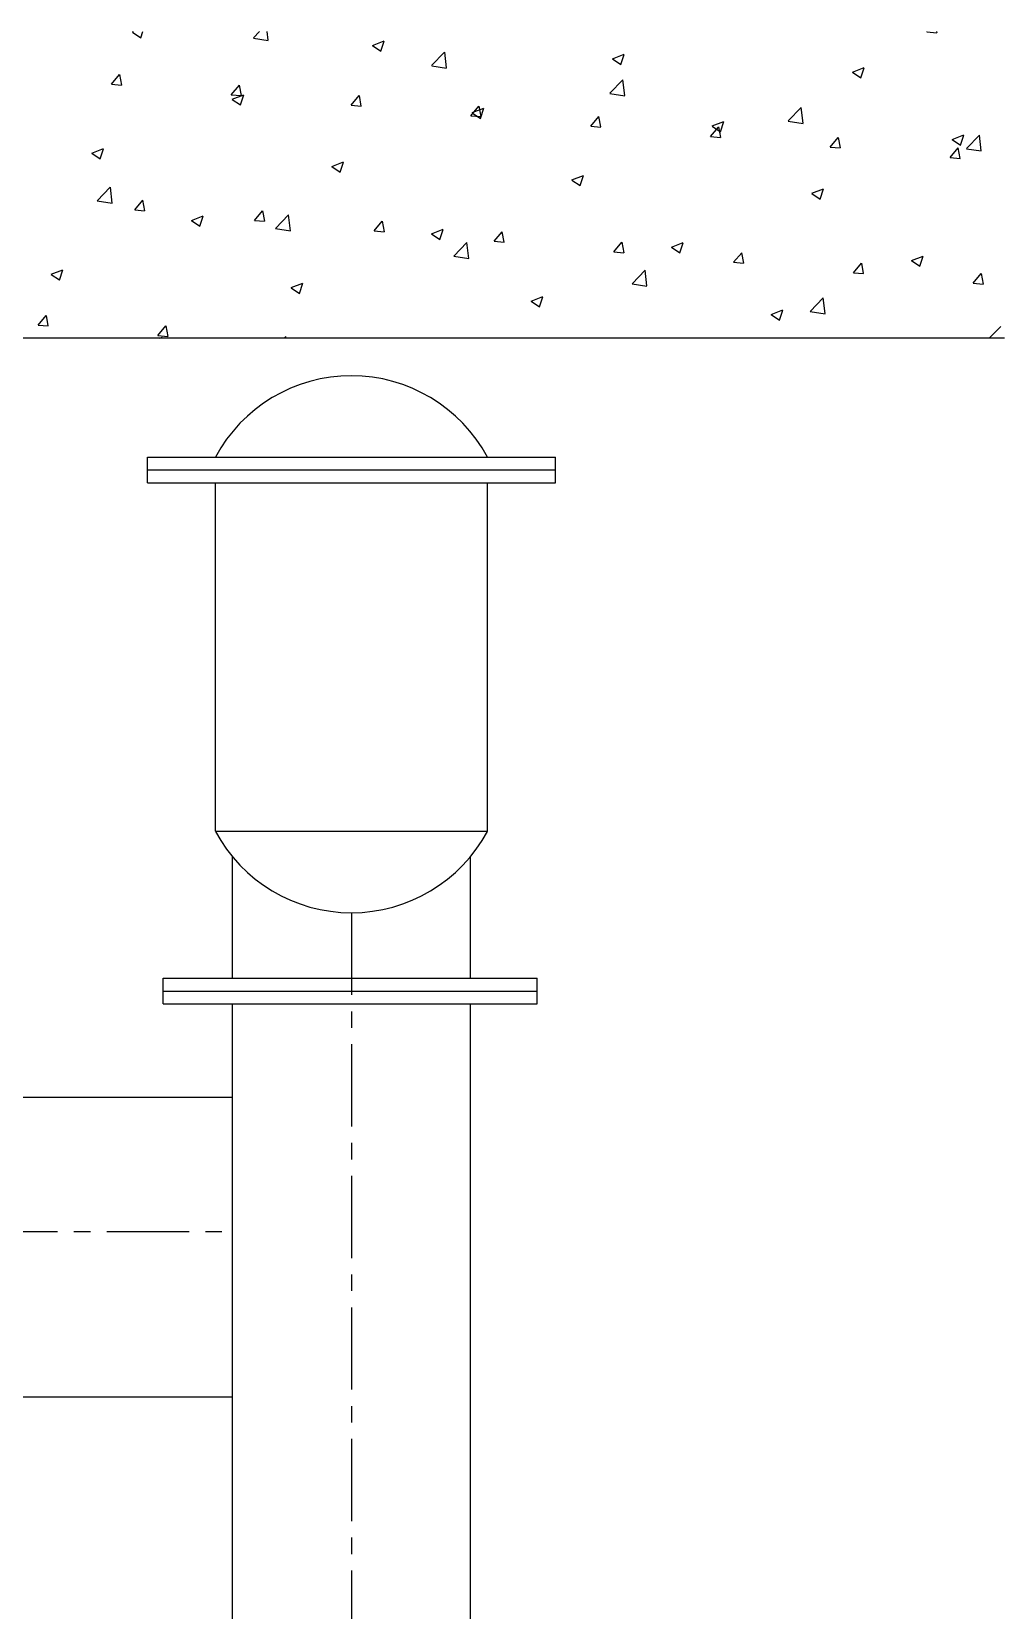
# Model space of a CAD drawing. Header units: millimetres. Extents: x 0 to 42050, y 0 to 29700.
# Drawn here: x 26941 to 28420, y 19183 to 21583 of the extents above; entities that cross this region are included whole.
import ezdxf

# ---------------------------------------------------------------- set-up
doc = ezdxf.new("R2010")
doc.units = ezdxf.units.MM
doc.header["$LTSCALE"] = 50
doc.linetypes.add('CENTERX2', pattern=[4, 2.5, -0.5, 0.5, -0.5])
doc.layers.add('4', color=4, linetype='Continuous')
doc.layers.add('P', color=3, linetype='Continuous')

msp = doc.modelspace()

# ---------------------------------------------------------------- linework, layer by layer
at = {"color": 7}
for p, q in [((27094.1, 21582.5), (27106.8, 21573.9)), ((27094.2, 21582.7), (27095.7, 21583.3)), ((27106.8, 21573.9), (27109.9, 21583.3)), ((27278.1, 21573.5), (27287.5, 21583.3)), ((27300.8, 21570), (27299.3, 21583.3)), ((28302.4, 21582.7), (28302.9, 21583.3)), ((28302.4, 21582.7), (28317.6, 21581.4)), ((28317.9, 21581.4), (28317.6, 21583.3)), ((27278.2, 21573.3), (27300.8, 21569.8)), ((27459.2, 21562.1), (27471.8, 21553.6)), ((27459.3, 21562.3), (27477, 21569.2)), ((27471.8, 21553.6), (27477, 21568.9)), ((27549.2, 21531.5), (27569, 21552.1)), ((27549.3, 21531.3), (27571.9, 21527.8)), ((27571.9, 21528), (27569.1, 21552.1)), ((27824.2, 21541.8), (27836.8, 21533.2)), ((27824.3, 21542), (27842.1, 21548.8)), ((27836.8, 21533.2), (27842, 21548.6)), ((27062.4, 21503.2), (27074.6, 21517.8)), ((27077.9, 21502), (27074.9, 21517.9)), ((27820.3, 21489.4), (27840.1, 21510)), ((27843, 21485.9), (27840.2, 21510)), ((28189.2, 21521.4), (28201.8, 21512.9)), ((28189.3, 21521.7), (28207.1, 21528.5)), ((28201.9, 21512.9), (28207, 21528.2)), ((27062.4, 21503.2), (27077.5, 21501.9)), ((27244.5, 21487.3), (27256.8, 21501.9)), ((27244.5, 21487.3), (27259.7, 21486)), ((27245.8, 21480.4), (27263.6, 21487.3)), ((27260.1, 21486), (27257.1, 21501.9)), ((27258.4, 21471.7), (27263.5, 21487)), ((27426.7, 21471.4), (27439, 21485.9)), ((27442.3, 21470.1), (27439.3, 21486)), ((27820.4, 21489.3), (27843, 21485.8)), ((27245.7, 21480.2), (27258.4, 21471.7)), ((27426.7, 21471.3), (27441.9, 21470)), ((27608.9, 21455.4), (27621.2, 21470)), ((27610.8, 21459.8), (27623.4, 21451.3)), ((27610.9, 21460.1), (27628.7, 21466.9)), ((27624.4, 21454.1), (27621.5, 21470.1)), ((27623.4, 21451.3), (27628.6, 21466.7)), ((28091.4, 21447.4), (28111.2, 21468)), ((28114.1, 21443.9), (28111.3, 21468)), ((27608.9, 21455.4), (27624.1, 21454.1)), ((27791.1, 21439.5), (27803.3, 21454.1)), ((27791.1, 21439.5), (27806.3, 21438.1)), ((27806.6, 21438.2), (27803.7, 21454.1)), ((27973.3, 21423.5), (27985.5, 21438.1)), ((27975.8, 21439.5), (27988.4, 21431)), ((27975.9, 21439.7), (27993.7, 21446.6)), ((27988.8, 21422.3), (27985.9, 21438.2)), ((27988.5, 21431), (27993.6, 21446.3)), ((28091.5, 21447.2), (28114, 21443.7)), ((27973.3, 21423.5), (27988.5, 21422.2)), ((28155.5, 21407.6), (28167.7, 21422.2)), ((28171, 21406.3), (28168.1, 21422.2)), ((28340.8, 21419.2), (28353.5, 21410.6)), ((28340.9, 21419.4), (28358.7, 21426.2)), ((28353.5, 21410.6), (28358.6, 21426)), ((28362.5, 21405.3), (28382.2, 21426)), ((28385.1, 21401.8), (28382.3, 21426)), ((27032.3, 21398.3), (27045, 21389.7)), ((27032.4, 21398.5), (27050.2, 21405.3)), ((27045, 21389.7), (27050.1, 21405.1)), ((28155.5, 21407.6), (28170.7, 21406.3)), ((28337.7, 21391.7), (28349.9, 21406.3)), ((28337.7, 21391.7), (28352.8, 21390.3)), ((28353.2, 21390.4), (28350.2, 21406.3)), ((28362.5, 21405.2), (28385.1, 21401.7)), ((27397.3, 21377.9), (27410, 21369.4)), ((27397.5, 21378.2), (27415.2, 21385)), ((27410, 21369.4), (27415.2, 21384.7)), ((27762.5, 21357.8), (27780.3, 21364.6)), ((27775, 21349.1), (27780.2, 21364.4)), ((27040.7, 21326.1), (27060.5, 21346.7)), ((27063.4, 21322.6), (27060.6, 21346.7)), ((27762.4, 21357.6), (27775, 21349.1)), ((28127.5, 21337.5), (28145.3, 21344.3)), ((28140.1, 21328.7), (28145.2, 21344.1)), ((27040.8, 21325.9), (27063.4, 21322.4)), ((27097.6, 21312.2), (27109.9, 21326.8)), ((27113.1, 21310.9), (27110.2, 21326.8)), ((28127.4, 21337.2), (28140, 21328.7)), ((27097.6, 21312.2), (27112.8, 21310.8)), ((27183.9, 21296), (27196.6, 21287.5)), ((27184, 21296.2), (27201.8, 21303.1)), ((27196.6, 21287.5), (27201.7, 21302.8)), ((27279.8, 21296.2), (27292, 21310.8)), ((27279.8, 21296.2), (27295, 21294.9)), ((27295.3, 21295), (27292.4, 21310.9)), ((27311.8, 21284), (27331.6, 21304.7)), ((27334.5, 21280.5), (27331.7, 21304.7)), ((27462, 21280.3), (27474.2, 21294.9)), ((27477.5, 21279), (27474.6, 21294.9)), ((27311.9, 21283.9), (27334.5, 21280.4)), ((27462, 21280.3), (27477.2, 21279)), ((27549, 21275.7), (27561.6, 21267.1)), ((27549.1, 21275.9), (27566.9, 21282.7)), ((27561.6, 21267.1), (27566.8, 21282.5)), ((27644.2, 21264.4), (27656.4, 21279)), ((27659.7, 21263.1), (27656.7, 21279)), ((27582.9, 21242), (27602.7, 21262.6)), ((27605.6, 21238.5), (27602.8, 21262.6)), ((27644.2, 21264.4), (27659.3, 21263)), ((27826.3, 21248.4), (27838.6, 21263)), ((27826.3, 21248.4), (27841.5, 21247.1)), ((27841.9, 21247.1), (27838.9, 21263.1)), ((27914, 21255.3), (27926.6, 21246.8)), ((27914.1, 21255.6), (27931.9, 21262.4)), ((27926.7, 21246.8), (27931.8, 21262.1)), ((28008.5, 21232.5), (28020.8, 21247.1)), ((28024, 21231.2), (28021.1, 21247.1)), ((26970.6, 21214.3), (26988.4, 21221.1)), ((26983.2, 21205.5), (26988.3, 21220.9)), ((27583, 21241.8), (27605.6, 21238.3)), ((27854, 21199.9), (27873.8, 21220.6)), ((27876.7, 21196.5), (27873.9, 21220.6)), ((28008.5, 21232.5), (28023.7, 21231.1)), ((28190.7, 21216.5), (28203, 21231.1)), ((28206.2, 21215.3), (28203.3, 21231.2)), ((28279, 21235), (28291.7, 21226.5)), ((28279.1, 21235.2), (28296.9, 21242)), ((28291.7, 21226.4), (28296.8, 21241.8)), ((26970.5, 21214.1), (26983.2, 21205.6)), ((27335.7, 21194), (27353.4, 21200.8)), ((27348.2, 21185.2), (27353.4, 21200.6)), ((27854.1, 21199.8), (27876.6, 21196.3)), ((28190.7, 21216.5), (28205.9, 21215.2)), ((28372.9, 21200.6), (28385.1, 21215.2)), ((28372.9, 21200.6), (28388.1, 21199.3)), ((28388.4, 21199.3), (28385.5, 21215.2)), ((27335.5, 21193.7), (27348.2, 21185.2)), ((27700.6, 21173.4), (27713.2, 21164.9)), ((27700.7, 21173.6), (27718.5, 21180.5)), ((27713.2, 21164.9), (27718.4, 21180.2)), ((28125.1, 21157.9), (28144.8, 21178.5)), ((28147.7, 21154.4), (28144.9, 21178.5)), ((26950.7, 21137.1), (26962.9, 21151.7)), ((26966.2, 21135.8), (26963.3, 21151.7)), ((28065.6, 21153.1), (28078.2, 21144.5)), ((28065.7, 21153.3), (28083.5, 21160.1)), ((28078.3, 21144.5), (28083.4, 21159.9)), ((28125.1, 21157.8), (28147.7, 21154.3)), ((26950.7, 21137.1), (26965.8, 21135.7)), ((27132.9, 21121.1), (27145.1, 21135.7)), ((27148.4, 21119.8), (27145.4, 21135.8)), ((28397.2, 21117), (28414.6, 21135.1)), ((27132.9, 21121.1), (27148, 21119.8)), ((27135.1, 21117), (27140, 21118.9)), ((27139.4, 21117), (27139.9, 21118.6)), ((27324.9, 21117), (27327.3, 21119.8)), ((27328.1, 21117), (27327.6, 21119.8))]:
    msp.add_line(p, q, dxfattribs=at)
at = {"color": 1, "linetype": 'CENTERX2'}
msp.add_line((27427.2, 20243.6), (27427.2, 18258.4), dxfattribs=at)
for p, q in [((27246.2, 18455.5), (27246.2, 20105.2)), ((27608.2, 18455.5), (27608.2, 20105.2)), ((25477.7, 19963.4), (27246.2, 19963.4))]:
    msp.add_line(p, q)
at = {"color": 1, "linetype": 'CENTERX2', "elevation": 0}
msp.add_lwpolyline([(25255.3, 19759.2), (27246.2, 19759.2)], dxfattribs=at)
at = {"elevation": 0}
msp.add_lwpolyline([(25486.5, 19507.4), (27246.2, 19507.4)], dxfattribs=at)
at = {"layer": '4', "color": 5}
for p, q in [((27116.9, 20936.2), (27737.4, 20936.2)), ((27116.9, 20897.4), (27116.9, 20936.2)), ((27737.4, 20897.4), (27737.4, 20936.2)), ((27116.9, 20916.8), (27737.4, 20916.8)), ((27116.9, 20897.4), (27737.4, 20897.4)), ((27220.3, 20367.4), (27220.3, 20897.4)), ((27634, 20367.4), (27634, 20897.4)), ((27220.3, 20367.4), (27634, 20367.4)), ((27246.2, 20144), (27246.2, 20328.9)), ((27608.2, 20144), (27608.2, 20328.9)), ((27141, 20144), (27709.8, 20144)), ((27141, 20105.2), (27141, 20144)), ((27709.8, 20105.2), (27709.8, 20144)), ((27141, 20124.6), (27709.8, 20124.6)), ((27141, 20105.2), (27709.8, 20105.2))]:
    msp.add_line(p, q, dxfattribs=at)
for centre, start, end in [((27427.2, 20825.3), 28.2094, 151.7906), ((27427.2, 20478.3), 208.2094, 331.7906)]:
    msp.add_arc(centre, 234.7, start, end, dxfattribs=at)
at = {"layer": 'P', "color": 0, "lineweight": -2}
msp.add_line((28420.3, 21117), (24477.5, 21117), dxfattribs=at)

doc.saveas('drawing.dxf')
